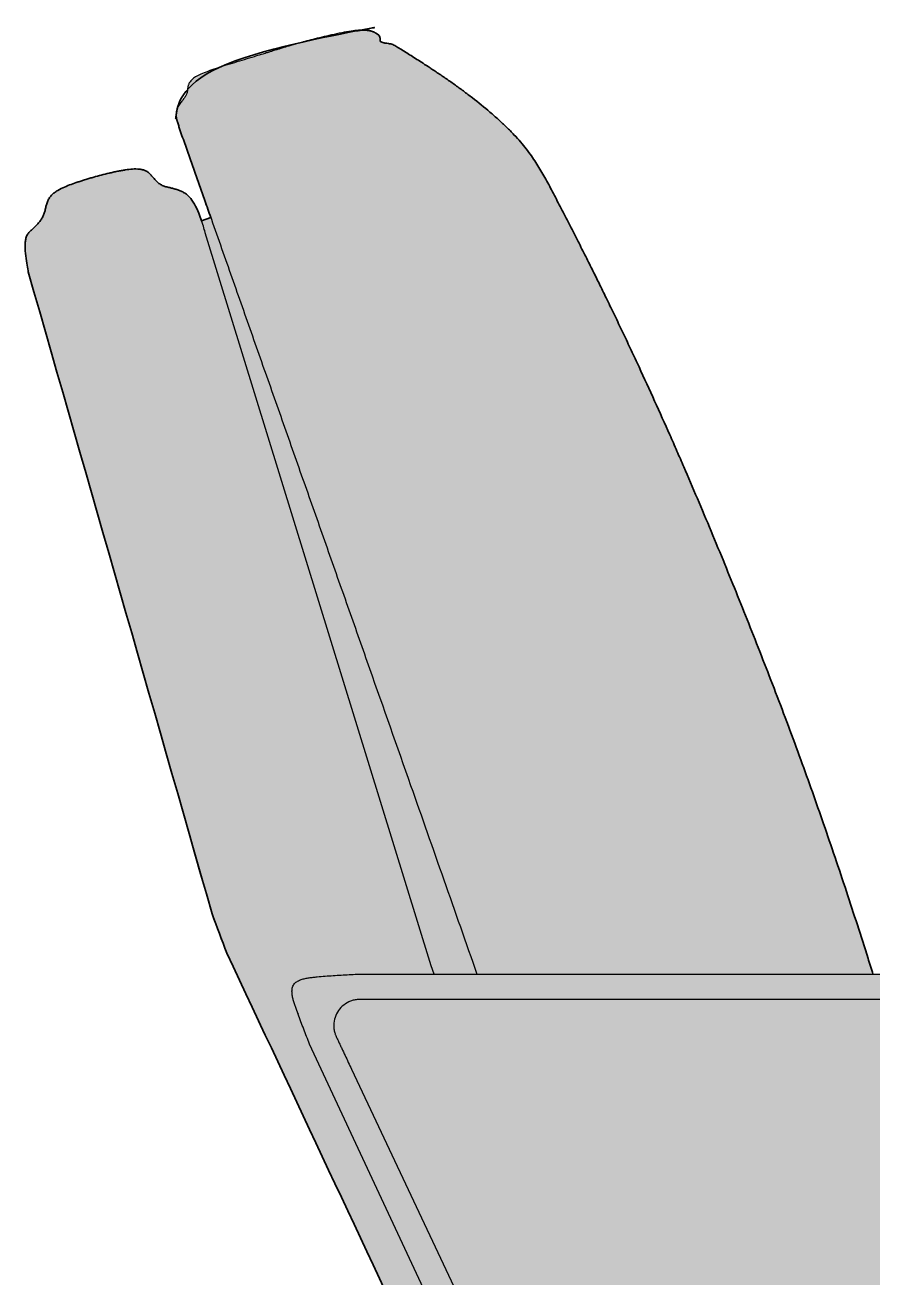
# Model space of a CAD drawing. Header units: millimetres. Extents: x 116 to 4038, y -1433 to 925.
# Drawn here: x 2658.8 to 2983.3, y 445.2 to 924.6 of the extents above; entities that cross this region are included whole.
import ezdxf

# ---------------------------------------------------------------- set-up
doc = ezdxf.new("R2010")
doc.units = ezdxf.units.MM
doc.layers.add('Blocks', color=7, linetype='Continuous')
doc.layers.add('Blocks$Fill', color=7, linetype='Continuous', true_color=0xffffff)
doc.layers.add('Blocks$Inner', color=7, linetype='Continuous', lineweight=25, true_color=0x007f00)
doc.layers.add('Blocks$Outline', color=7, linetype='Continuous', lineweight=35, true_color=0xff3f3f)

# ---------------------------------------------------------------- blocks, each defined once
blk = doc.blocks.new('PK31 Sofa Side')
at = {"layer": 'Blocks$Fill'}
h = blk.add_hatch(color=256, dxfattribs=at)
h.paths.add_polyline_path([(319.2386934999304, 595.6669508931373), (904.1425998634877, 595.6692780460871), (909.8245494033239, 595.5070360712023), (915.466729429711, 595.2980744897271), (918.2703417617398, 595.1222021605245), (919.6658707116218, 595.0016354314683), (921.0558822097615, 594.8504569791937), (922.4388692059639, 594.6607086556728), (923.1267775838318, 594.5483846569997), (923.8117078792691, 594.4227507501437), (924.4931356713168, 594.2823632534601), (925.1702028620055, 594.125033809449), (925.8419679341127, 593.9483878916458), (926.5074893704166, 593.7500509735868), (926.8680114434562, 593.6315876232736), (927.2255997947293, 593.5050175451476), (927.5794654035897, 593.3694173465238), (927.9288192493914, 593.2238636347174), (928.5037275392411, 592.9109003757306), (928.7704878042725, 592.7565005222082), (929.0239985984308, 592.6035071367166), (929.2646697585083, 592.4519341822934), (929.4929111212967, 592.301795621976), (929.7091325235884, 592.1531054188022), (929.9137438021753, 592.0058775358092), (930.1071547938494, 591.8601259360348), (930.2897753354029, 591.7158645825168), (930.4620152636276, 591.5731074382925), (930.6242844153159, 591.4318684663994), (930.7769926272595, 591.2921616298752), (930.9205497362507, 591.1540008917574), (931.0553655790814, 591.0174002150836), (931.1818499925437, 590.8823735628914), (931.3004128134296, 590.7489348982183), (931.4114638785311, 590.6170981841021), (931.5154130246405, 590.4868773835801), (931.6126700885495, 590.3582864596899), (931.7036449070505, 590.2313393754691), (931.7887473169352, 590.1060500939552), (931.8683871549958, 589.982432578186), (931.9429742580244, 589.860500791199), (932.012918462813, 589.7402686960315), (932.0786296061536, 589.6217502557215), (932.1989920556593, 589.3899101918232), (932.3073403008779, 589.1650923038047), (932.6025507974832, 588.5016123108587), (932.7752859991874, 588.0852096054427), (932.9277034257194, 587.6938574728792), (933.0623478615407, 587.3232132063283), (933.1817640911129, 586.9689340989503), (933.2884968988972, 586.6266774439055), (933.385091069355, 586.2921005343542), (933.4740913869479, 585.9608606634567), (933.6363491354662, 585.2968999042766), (933.7799260905531, 584.6294469817083), (933.906337732391, 583.9590324051076), (934.0170995411625, 583.2861866838298), (934.11372699705, 582.6114403272306), (934.1977355802364, 581.9353238446657), (934.3339580492363, 580.5811025390606), (934.436326564147, 579.2270901791438), (934.5091438390497, 577.8741475261853), (934.55514836255, 576.5224586787399), (934.4495960365384, 380.0564519278996), (942.2606998551273, 324.869748953919), (941.8082775280263, 324.805714255247), (917.2733428613428, 321.333102374585), (600.4768548871725, 276.4945379832352), (599.6167399618062, 187.7801344765176), (600.8650706352564, 176.8473167781049), (603.8489075905018, 169.0037379431888), (608.2796230766544, 161.8652343984722), (613.9921042851274, 155.7037076579581), (620.7771060192463, 150.7453754340386), (628.3809420623293, 147.1751413166057), (635.8068961692697, 145.2375719996053), (643.6882889667686, 144.6214916614408), (876.9066970560452, 138.2179502313957), (887.2164249933558, 136.7736367656908), (887.7664416514235, 136.6224588128389), (896.2778924684826, 133.4505609163025), (904.1037814861338, 128.8258506832062), (910.9935122207753, 122.893728306808), (916.7319521654281, 115.8379572690319), (921.1375642962812, 107.8800590476458), (924.070747571408, 99.27196606466896), (925.5240827560337, 88.42141463125881), (925.5271596381717, 88.30504490292515), (925.5279367519615, 22.88208120991476), (931.3522983487128, 22.88200540543767), (931.3522983487128, 0), (901.8361240323065, 0), (901.8361240323065, 22.88200540543767), (908.0462439965268, 22.88200010126457), (908.0454664409772, 88.0674790135381), (907.0210759937836, 95.39402942205197), (904.4290732516529, 102.3314192076796), (900.397323481171, 108.5354830120923), (895.1180787206031, 113.7160210140864), (889.3854449046848, 117.3612934463163), (883.6413310248754, 119.6219709419674), (875.4475949098487, 120.7698744221852), (643.3282908036417, 127.1432915701298), (633.4482835891104, 127.9093566545343), (623.8168614060414, 130.2590631539351), (614.6939810241092, 134.1290461644239), (606.3143180131156, 139.4185947864898), (598.8948279951583, 145.9914930359228), (592.6296103839995, 153.6778711410734), (587.6855515333809, 162.2752221749106), (583.7922142465613, 173.0250557037361), (583.6390218831875, 173.6150219215342), (582.1243426124638, 186.8813919391687), (582.1404470539928, 188.5422805846756), (541.3205043691269, 188.5568830584816), (541.3134861313301, 186.7477923044644), (538.561630557444, 169.3973094923422), (534.8566283233158, 160.0003601295466), (529.7099215418348, 151.3102835249738), (523.2514380212087, 143.5458007693087), (515.6427548889842, 136.9017086291715), (507.0813051823134, 131.549520244007), (497.7757567750014, 127.6197436100629), (487.966905518253, 125.2146969934256), (477.9086523636797, 124.394307646362), (163.7608462892749, 119.8942995086254), (156.9138908362147, 119.0503362077143), (150.2988164626513, 116.715136480605), (144.190136578407, 112.8766967439151), (139.090310901207, 107.772917767943), (135.2569928254743, 101.6620554372785), (132.882696282737, 94.8540396890603), (132.0845039182823, 87.70467027067207), (132.0836770027963, 22.88200540543767), (137.6287143643349, 22.88200540543767), (137.6287143643349, 0), (108.1125400479286, 0), (108.1125400479286, 22.88200540543767), (114.206162484661, 22.88202962491778), (114.206989398117, 87.70458827777475), (114.7599911232901, 95.15216336128651), (116.433985726464, 102.4949885439855), (119.8414954264517, 110.8017362520914), (124.6783901417002, 118.3657339292986), (130.7865532923388, 124.9415180862561), (137.9659745558311, 130.3173555303511), (145.9834308204081, 134.3227569621231), (154.5847174797236, 136.8333770988393), (163.4891202182916, 137.76971915373), (477.6523701545811, 142.2699553866405), (488.4718669844297, 143.537202773965), (496.5827155995357, 146.3173301576462), (504.0308868437642, 150.5649379115202), (510.5528359005402, 156.1293653877656), (515.9182970313923, 162.8128091272083), (519.9397538061603, 170.3800078047789), (522.476706696696, 178.5664782886161), (523.439096102491, 187.0800851923705), (523.7427978221313, 265.705662605309), (289.108423843801, 232.1101054313513), (281.8870876735668, 231.2483274914528), (278.2616841181011, 230.929205142669), (276.4447365681142, 230.8280961956076), (274.6251018503302, 230.7819776097419), (273.7144484847449, 230.7837456514414), (272.8039921491747, 230.8064719926954), (271.8945747880142, 230.8543631784515), (270.9870383456579, 230.9316257536575), (270.5335128057692, 230.9828074602421), (270.0764185994173, 231.044239084395), (269.6115063443394, 231.1177760600851), (269.1345266582725, 231.2052738212813), (268.6412301589538, 231.3085878019527), (268.1273674641203, 231.429573436068), (267.5886891915093, 231.5700861575963), (267.0209459588577, 231.7319814005065), (266.7218233764484, 231.8250551642382), (266.5633034851993, 231.8804578453885), (266.4807826979843, 231.9115459029545), (266.3956989910122, 231.9453375879124), (266.3077605952602, 231.9821672623108), (266.2166757417057, 232.0223692881981), (266.122152661326, 232.0662780276229), (266.0238995850984, 232.1142278426337), (265.9216247440003, 232.166553095279), (265.815036369009, 232.2235881476073), (265.5877519412561, 232.353125099507), (265.3397121496585, 232.5055135947208), (265.0685828420345, 232.683428529637), (264.772029866203, 232.8895448006434), (264.4477190699826, 233.1265373041283), (264.0933163011917, 233.3970809364798), (263.7064874076494, 233.7038505940859), (262.8262146375841, 234.4367675706144), (262.7449965557345, 234.5071229130563), (262.6448836637054, 234.5983365824467), (262.5080235203251, 234.7300970545309), (262.3165636844216, 234.9220928050542), (260.6476785921404, 236.686198106443), (259.7071120219178, 237.9753572746242), (259.28038706901, 238.591169306122), (258.2889450700307, 240.1227128327891), (257.3388073277691, 241.6810891415014), (255.5138803375562, 244.8445860089562), (253.2958378446056, 248.8549235603132), (252.9541327062616, 249.001272885158), (252.7403804150499, 249.0992437255133), (252.5289143437737, 249.2013705344488), (252.3198988003168, 249.3077585499228), (252.1134980925635, 249.4185130098935), (251.8054025434105, 249.5950129029703), (251.5034006745605, 249.7809569982003), (251.2071822287508, 249.9754854690484), (250.9164369487191, 250.1777384889796), (250.6307073634018, 250.3867950881551), (250.34894714653, 250.60148972352), (248.676616893253, 251.9391203380559), (248.1004710642375, 252.3742772792169), (247.8044883587615, 252.5846959218403), (247.5020084674034, 252.7889542420356), (247.1922335101555, 252.9860071685223), (246.8748460626912, 253.1747906562672), (246.549648814604, 253.3542359167991), (246.3840598558248, 253.4401227154629), (246.2164444554874, 253.5232741616468), (245.8751591487206, 253.6812829195233), (245.5262129528261, 253.8294249878794), (245.1701494001122, 253.9693094813498), (244.8075120228871, 254.1025455145694), (244.0640060942595, 254.3554286007627), (241.7084106793544, 255.1110163655321), (240.9109864780173, 255.3924521894159), (240.5160114884993, 255.5425230077745), (240.1249900652202, 255.6997476015677), (239.7390188272838, 255.8648148491628), (239.359194393794, 256.0384136289276), (238.9866133838547, 256.2212328192296), (238.6223724165696, 256.4139612984363), (238.2674951698357, 256.6171767131174), (238.0938012233346, 256.7227654480538), (237.922713556721, 256.8310117826508), (237.7543145414776, 256.9419184028557), (237.588686549087, 257.0554879946162), (237.4259119510318, 257.1717232438798), (237.2660731187947, 257.2906268365938), (237.1092127344977, 257.4122030591416), (236.9552147228209, 257.536462599649), (236.8039233190837, 257.6634177466777), (236.6551827586056, 257.7930807887893), (236.5088372767058, 257.9254640145456), (236.364731108704, 258.0605797125079), (236.0826136556716, 258.3390576792978), (235.8077231746367, 258.6284398836386), (235.5395080110193, 258.9279590639563), (235.2775554028121, 259.2366748446636), (235.021452588008, 259.5536468501729), (234.7707282595058, 259.8780329845252), (234.5246769298293, 260.2093842702755), (234.0435371366733, 260.891579504703), (233.5726756763675, 261.5972844560708), (233.1097539302929, 262.3229809675894), (232.2013940199141, 263.819705984516), (227.7992567754263, 271.5917043097143), (71.88901667297614, 603.7408642980154), (66.27905678402021, 618.6934600973909), (-4.122048575118242, 864.4509278297483), (-4.33628467888775, 865.5866849343269), (-4.8350914462324, 868.5632475702857), (-5.090715989065634, 870.4692719830819), (-5.19683237223828, 871.4656602245325), (-5.278781939301307, 872.4659595629432), (-5.329492087167681, 873.4512198117798), (-5.341165111224338, 873.932056197888), (-5.342708472243126, 874.4017088175933), (-5.333342028058352, 874.8581415444922), (-5.312189957202082, 875.3011375691548), (-5.278352518380821, 875.7309349113943), (-5.256395616829101, 875.9409584577975), (-5.230929970301073, 876.1477715910248), (-5.201838600743899, 876.35136849111), (-5.168986488540128, 876.551601048314), (-5.132234103681158, 876.7482855804542), (-5.09144191615839, 876.9412384053485), (-5.046470395963219, 877.1302758408144), (-4.997180013087045, 877.3152142046696), (-4.943431237521265, 877.4958698147318), (-4.88508453925728, 877.6720589888184), (-4.822035799735777, 877.8436310361219), (-4.754322546194642, 878.0105672313314), (-4.682017717321052, 878.172881840511), (-4.605194251802183, 878.3305891297248), (-4.523925088325212, 878.4837033650365), (-4.481646163192181, 878.558542545624), (-4.438283165577317, 878.6322388125101), (-4.393845212816515, 878.7047939489526), (-4.348341422245674, 878.7762097382096), (-4.301780911200689, 878.8464879635391), (-4.254172797017459, 878.9156304081989), (-4.155870383428867, 879.0505950652316), (-4.053607894412083, 879.1815178588195), (-3.947579197748306, 879.3088929151636), (-3.837978161218738, 879.4332143604655), (-3.725013582772609, 879.5550113815697), (-3.608953981031363, 879.6749534078936), (-3.36868350282142, 879.9120904364438), (-2.334233213312092, 880.8921738362455), (-1.249526922800113, 881.9560257412207), (-0.7153140200583952, 882.515674100857), (-0.4550253102543879, 882.8019012930529), (-0.2010740720482443, 883.0922064901072), (0.04520165629354707, 883.3863302286735), (0.2824886150985246, 883.6835472021985), (0.5094797393427091, 883.9830156433278), (0.7248679640021214, 884.283893784707), (0.9275466522764444, 884.5856835247603), (1.117210880259934, 884.8892614250278), (1.207129916741966, 885.0421022562791), (1.293756152270509, 885.1958477128289), (1.377076524885304, 885.3506503230917), (1.45707797262609, 885.5066626154828), (1.533772885755059, 885.6640323571827), (1.607275463424214, 885.8228882704361), (1.677725357008007, 885.9833543162536), (1.745262217880893, 886.1455544556454), (1.810025697417325, 886.3096126496223), (1.872155446991758, 886.4756528591947), (1.989072361752441, 886.814175169168), (2.097207707481466, 887.1616710942079), (2.198066366788987, 887.5169224251913), (2.841795915667161, 890.0918490168497), (2.947422243162232, 890.456903249351), (3.062090786363435, 890.8176059399293), (3.187599254904248, 891.1727075022985), (3.254972500763727, 891.3477700205049), (3.325683401028209, 891.5209795966889), (3.399910201359421, 891.6921959674519), (3.477831147419093, 891.8612788693954), (3.559624484868954, 892.0280880391208), (3.645468459370734, 892.1924832132295), (3.735541316586161, 892.354324128323), (3.830021302176966, 892.5134705210027), (3.929039781043865, 892.6698072992601), (4.03254059504357, 892.8233200566476), (4.140420705271782, 892.9740195581074), (4.2525770728242, 893.1219165685823), (4.368906658796526, 893.2670218530143), (4.48930642428446, 893.4093461763462), (4.613673330383703, 893.5489003035201), (4.741904338189954, 893.6856949994788), (4.873877093540619, 893.8197448479523), (5.009391981239853, 893.9510797078226), (5.14823007083352, 894.0797332567594), (5.290172431867481, 894.2057391724322), (5.435000133887595, 894.3291311325112), (5.582494246439724, 894.4499428146656), (5.73243583906973, 894.5682078965654), (5.884605981323472, 894.6839600558803), (6.194758701413871, 894.9080726570155), (6.511213505719233, 895.1226117373353), (6.832234001776126, 895.3279207556851), (7.156083797121118, 895.5243431709106), (7.481260163072065, 895.7122569112178), (7.807195026071835, 895.8921777822566), (8.460002604114445, 896.230242016572), (9.111831253042158, 896.5429380739427), (9.760005694648182, 896.8346681544543), (11.0412189431243, 897.3704797591203), (12.31488062417043, 897.8610973006419), (14.92678420322145, 898.7814778325778), (17.85903171901861, 899.7209526744966), (20.92775285935497, 900.6243713566064), (23.84364203653531, 901.4166129395365), (26.8148346293344, 902.1567330901589), (29.98737341228841, 902.8576870041991), (31.56249617815838, 903.1590310565655), (33.02763877245449, 903.4007251815755), (33.73233707011055, 903.5005098885321), (34.42517837040123, 903.5859060702281), (35.10865269187502, 903.6557864014687), (35.78525005308042, 903.7090235570591), (36.45669705488093, 903.7438441262145), (36.79012217527335, 903.7530267733708), (37.12166662740033, 903.7558903557904), (37.45106910031672, 903.7518093936312), (37.77806828307736, 903.7401584070516), (38.1024028647371, 903.7203119162098), (38.42381153435079, 903.6916444412636), (38.74190620796744, 903.6534993589639), (38.89943897709779, 903.6306305374947), (39.05579170961283, 903.6050954724309), (39.21083666189005, 903.5767926212369), (39.36444609030693, 903.5456204413769), (39.51649225124098, 903.5114773903147), (39.66684740106967, 903.4742619255146), (39.81542369656925, 903.4338698938857), (39.96229289611084, 903.3901867001184), (40.10756665846427, 903.343095138348), (40.2513566423994, 903.29247800271), (40.39377450668608, 903.2382180873399), (40.53493191009416, 903.1801981863732), (40.67494051139349, 903.1183010939454), (40.81391196935391, 903.0524096041918), (40.95192777486717, 902.9824181600716), (41.08894874731259, 902.9082677998395), (41.2249055381914, 902.8299112105731), (41.35972879900479, 902.747301079351), (41.493349181254, 902.660390093251), (41.62569733644025, 902.5691309393515), (41.75670391606475, 902.4734763047302), (41.8862995716287, 902.3733788764657), (42.01443291253125, 902.2688388793836), (42.14112437976299, 902.1600466893013), (42.26641237221248, 902.0472402197838), (42.39033528876826, 901.9306573843962), (42.51293152831885, 901.8105360967036), (42.6342394897528, 901.687114270271), (42.8731441738249, 901.4313206554458), (43.10766855904426, 901.16532414587), (44.28455168689425, 899.7756486322763), (44.53281428447371, 899.5023869890597), (44.78796969146911, 899.2350042874605), (45.05094335870159, 898.9751743407886), (45.18561507540732, 898.8485639232845), (45.32253890834042, 898.7243998670267), (45.46181150312668, 898.6028646650338), (45.60352950539188, 898.484140810325), (45.74778956076182, 898.3684107959189), (45.89468831486226, 898.2558571148344), (46.04430354164128, 898.1466498313196), (46.19663752833587, 898.0409092945401), (46.35167369050533, 897.9387434248912), (46.50939544370894, 897.8402601427678), (46.66978620350598, 897.7455673685649), (46.83282938545572, 897.6547730226775), (46.99850840511747, 897.567985025501), (47.16680667805049, 897.4853112974301), (47.33768628981013, 897.4068290476673), (47.51102400593597, 897.332492640644), (47.68667526196367, 897.2622257295984), (47.86449549342888, 897.1959519677694), (48.04426984268902, 897.1335416840053), (48.22550227938868, 897.0746519095944), (48.59007612097196, 896.9658487164251), (49.31652304870367, 896.774507705198), (51.41620056269315, 896.2666553430925), (52.09917623040428, 896.0798063623704), (52.77349327073532, 895.8731823072909), (53.10529506232314, 895.761454881042), (53.43298389472936, 895.6439846042447), (53.75639649187146, 895.5208389604379), (54.07536957766693, 895.3920854331616), (54.38975923816051, 895.2575699142646), (54.69949900790591, 895.1162519288364), (55.0045417835841, 894.9668694102759), (55.30484046187604, 894.8081602919822), (55.45319850730269, 894.7249142385218), (55.60036764016448, 894.6388655185472), (55.74635674807291, 894.549858632128), (55.89117471863945, 894.4577380793337), (56.03483043947558, 894.3623483602335), (56.17733279819277, 894.263533974897), (56.3186906824025, 894.1611394233937), (56.45891297971625, 894.0550092057929), (56.59801004041969, 893.9450045767849), (56.73599806549529, 893.831053809542), (56.87289471859966, 893.7131019318581), (57.00871766338946, 893.5910939715261), (57.14348456352133, 893.4649749563395), (57.27721308265192, 893.3346899140915), (57.40992088443787, 893.2001838725758), (57.5416256325358, 893.0614018595857), (57.67234056923395, 892.9183088133149), (57.80206125134688, 892.7709493135617), (58.0584843936015, 892.4636889144026), (58.31082414286862, 892.1401365836978), (58.55900958271717, 891.800808243037), (58.80296979671615, 891.4462198140097), (59.04263386843451, 891.0768872182059), (59.27793088144121, 890.6933263772148), (59.50878991930523, 890.2960532126264), (59.73511344848359, 889.8857843519589), (59.95669746698561, 889.4640392464466), (60.38472449555015, 888.5930009295405), (60.79102605217791, 887.6966995192131), (61.17375718404798, 886.7888962727695), (61.73718643479949, 885.3357645389499), (62.23257771416684, 883.940613151557), (65.74722311485675, 885.1755598142336), (53.70725464507632, 919.4843633625075), (53.22174955631152, 921.0099691937743), (52.97015916802775, 921.8848173732549), (52.91447608514063, 922.0441551087364), (52.86219937770088, 922.205184104723), (52.81338219559762, 922.3677972047407), (52.76807304579815, 922.5318843742255), (52.72631564619294, 922.697332944101), (52.68814879553902, 922.8640278655341), (52.65360626027485, 923.0318519746713), (52.62271667887291, 923.2006862660899), (52.59550348428279, 923.3704101736246), (52.57198484489906, 923.540901857189), (52.55217362436464, 923.7120384941489), (52.53607736039556, 923.8836965737959), (52.52369826268529, 924.055752193435), (52.51503322981954, 924.2280813546034), (52.5100738850069, 924.400560257942), (52.5034175094182, 924.7640032590245), (52.50689304615447, 925.1160354552145), (52.5032108037571, 925.2883073718046), (52.50367064446735, 925.3105378535577), (52.50474287560729, 925.3329910779594), (52.50584839187984, 925.3480907487353), (52.5072530724793, 925.3632865604286), (52.51084718519697, 925.393918777412), (52.51529973083623, 925.4247920705989), (52.5519807384999, 925.6398099361036), (52.59318482208619, 925.9343499401987), (52.61468667147589, 926.0525572410105), (52.64008618790071, 926.1711437179526), (52.66839071672294, 926.2895077718456), (52.71441661418199, 926.4655055446342), (52.76529322856845, 926.6394895767951), (52.80242816945393, 926.7543756744419), (52.84221133814226, 926.8683063660203), (52.8845626441332, 926.9811654504956), (52.92922564265756, 927.0927362326116), (52.97593269426376, 927.2028173219921), (53.02454773503965, 927.3113690420023), (53.07496759495792, 927.4183921444426), (53.12708910399127, 927.5238873811136), (53.23602438929399, 927.7302972643492), (53.35052823072935, 927.9306047061134), (53.46974497767266, 928.1248432743228), (53.59269781787415, 928.3131567509472), (53.71837964867775, 928.4957164714697), (53.84578336742743, 928.6726937713732), (54.1026118313909, 929.0114124427407), (55.34284543702961, 930.5576361970102), (55.56810457045, 930.857029497882), (55.78122262762383, 931.156870562817), (55.88258021339383, 931.3071726157305), (55.98012428303281, 931.4578429403664), (56.07359542085101, 931.6089669802939), (56.16273421115862, 931.760630179082), (56.2472790785511, 931.912885674783), (56.32695980876473, 932.0656573833835), (56.40150402782106, 932.2188369153537), (56.47063936174163, 932.3723158811639), (56.53411743060155, 932.5260616941466), (56.56368586484587, 932.6031145008931), (56.59178583069024, 932.6803449790837), (56.61840127692756, 932.7577964321738), (56.64351615235068, 932.8355121636191), (56.6671144057525, 932.913535476875), (56.68917998592588, 932.9919096753971), (56.70971560486762, 933.0707013254606), (56.72879902739027, 933.1500700446193), (56.76299539524416, 933.3112702117176), (56.79254131361932, 933.476973219681), (56.81820900664752, 933.6486421114994), (56.94977327022237, 934.833303051289), (56.98162869352666, 935.0565904316142), (57.0216642984257, 935.2870958065866), (57.0454386812835, 935.4049789686119), (57.07209275729561, 935.5243264292822), (57.10191126986669, 935.6448175620319), (57.13517896240137, 935.7661317402957), (57.17214153579648, 935.88793879092), (57.21288852091755, 936.0098703544002), (57.25747040612224, 936.1315485246437), (57.30593767976825, 936.252595395558), (57.35830274144314, 936.3726291103767), (57.41442563565397, 936.4912520096381), (57.47412831813767, 936.6080624832064), (57.53723274463118, 936.7226589209458), (57.6035414791862, 936.8346943117358), (57.67277951911346, 936.9440400405147), (57.7446524700385, 937.0506220912359), (57.81886593758682, 937.1543664478525), (57.89514852886772, 937.2552252583213), (57.97332085692575, 937.3532553266148), (58.05322653628922, 937.4485396207085), (58.13470918148644, 937.5411611085783), (58.21761240704575, 937.6312027581998), (58.30177982749547, 937.7187475375488), (58.38705505736391, 937.803878414601), (58.4732817111794, 937.8866783573321), (58.56032104546192, 937.967232806657), (58.6481048846981, 938.0456370952465), (58.82570394394461, 938.1963864126587), (59.00567462074524, 938.3397087544479), (59.18761264692633, 938.4763865654932), (59.37115161411896, 938.6071447873728), (59.55607655317333, 938.7324783484623), (59.74221035474439, 938.8528246738367), (59.92937590948713, 938.968621188571), (60.15370160732542, 939.1013382739663), (60.38864346529632, 939.2342163501519), (60.889414599728, 939.5004654968765), (61.42976718896615, 939.7673886727121), (62.00777910919474, 940.0350059216261), (62.62152823659773, 940.3033372875857), (63.26909244735907, 940.5724028145585), (64.65797762369273, 941.1128165274124), (66.15919900860729, 941.656409347898), (67.75808641627444, 942.2033513076133), (95.59758498998053, 950.7704678844725), (99.28467262969306, 951.844849085753), (104.7827927310726, 953.3397774430875), (108.205901333297, 954.1940669724281), (111.9504394675794, 955.0573241577804), (115.8597102731357, 955.8664824155762), (117.7292531744062, 956.2103906822156), (119.4456839764323, 956.4892392107652), (120.2258350126556, 956.5989482289656), (120.9526282537671, 956.6877908628944), (121.6291179619892, 956.7557165988017), (122.2583583995444, 956.8026749229373), (122.6262801791371, 956.8212891474273), (122.9793447306292, 956.832139132719), (124.219561935572, 956.8626487324418), (124.5298751248801, 956.8616292727934), (124.8403609062364, 956.8548452400929), (125.1510537980505, 956.8411437197303), (125.461988318732, 956.8193717970955), (125.8111149503123, 956.7840348432587), (125.9854416465649, 956.7617667073276), (126.1594148195075, 956.7363029475231), (126.3328876364265, 956.7075466754465), (126.505713264608, 956.6754010026991), (126.6777448713385, 956.6397690408826), (126.8488356239042, 956.600553901598), (127.0188386895913, 956.5576586964469), (127.1876072356862, 956.5109865370307), (127.3549944294751, 956.4604405349506), (127.5208534382444, 956.4059238018082), (127.6850374292803, 956.3473394492047), (127.8473995698691, 956.2845905887416), (128.0077930272971, 956.2175803320201), (128.1660709688507, 956.1462117906417), (128.2908114377664, 956.0860945043173), (128.4142007718016, 956.0233164698903), (128.5363290466151, 955.9580550705675), (128.6572863378656, 955.8904876895558), (128.8960482723122, 955.7491445152932), (129.1312071804109, 955.6007060127572), (129.5935983386431, 955.2882192854852), (130.0502246547185, 954.9643800329795), (130.0945661588286, 954.9132847552692), (130.1366938287583, 954.8621053250354), (130.1766476868792, 954.81088680638), (130.2144677555625, 954.759674263405), (130.3224976206838, 954.5464152123313), (130.3677528145041, 954.4508431414033), (130.407629076735, 954.3620922961306), (130.4424720780549, 954.2797498684511), (130.4726274891421, 954.2034030503016), (130.4984409806747, 954.1326390336199), (130.520258223331, 954.0670450103428), (130.5384248877892, 954.0062081724079), (130.5532866447276, 953.9497157117523), (130.5595862049639, 953.9229696203847), (130.5651891648245, 953.8971548203135), (130.5701387331443, 953.8722197105308), (130.5744781187581, 953.8481126900288), (130.5782505305006, 953.8247821577996), (130.5814991772066, 953.8021765128353), (130.5865980108483, 953.7589334806706), (130.5901202903613, 953.7179707854718), (130.5924116864241, 953.6788756191763), (130.5940170811356, 953.6287742350095), (130.5940728441297, 953.5792842413272), (130.5926030552837, 953.5284308582306), (130.5668186735186, 953.1622247973105), (130.5657744663806, 953.131603738314), (130.5652812668315, 953.1013913194922), (130.5654181389101, 953.0715694687477), (130.5662641466551, 953.042120113983), (130.5678983541052, 953.0130251831004), (130.570399825299, 952.9842666040022), (130.5720000693073, 952.9700079445031), (130.5738442402382, 952.9558274698808), (130.5759396830687, 952.9417237950904), (130.5782937427758, 952.9276955350871), (130.5809137643364, 952.913741304826), (130.5838070927276, 952.8998597192623), (130.5869810729262, 952.886049393351), (130.5904430499094, 952.8723089420472), (130.5942003686541, 952.8586369803061), (130.5982603741373, 952.8450321230828), (130.602630411336, 952.8314929853325), (130.6073178252271, 952.8180181820101), (130.6123299607876, 952.8046063280708), (130.6176741629945, 952.79125603847), (130.6233577768249, 952.7779659281625), (130.6293881472557, 952.7647346121037), (130.635771229159, 952.7515611557972), (130.642507416988, 952.7384464269439), (130.649595715091, 952.7253917437929), (130.6570351278163, 952.7123984245935), (130.6648246595121, 952.699467787595), (130.6729633145269, 952.686601151047), (130.6814500972088, 952.6737998331985), (130.6902840119062, 952.661065152299), (130.6994640629675, 952.6483984265976), (130.7089892547408, 952.6358009743441), (130.7188585915746, 952.6232741137874), (130.729071077817, 952.6108191631772), (130.7396257178165, 952.5984374407626), (130.7505215159213, 952.5861302647929), (130.7617574764797, 952.5738989535175), (130.7733326038399, 952.5617448251858), (130.7974963763596, 952.5376733903505), (130.8230048682665, 952.5139265062818), (130.8498501143472, 952.4905147189743), (130.8780241493881, 952.4674485744229), (130.9075190081756, 952.4447386186218), (130.9383267254962, 952.4223953975661), (130.9704393361362, 952.4004294572503), (131.003848874882, 952.378851343669), (131.0385466628883, 952.357670661007), (131.0745211667813, 952.3368932462089), (131.1117601395555, 952.3165239944092), (131.1502513342054, 952.2965678007424), (131.1899825037254, 952.2770295603434), (131.2309414011101, 952.2579141683466), (131.2731157793538, 952.2392265198866), (131.316493391451, 952.220971510098), (131.4068095947204, 952.1857819873824), (131.5017933625568, 952.152399762821), (131.6013483121351, 952.1208819993442), (131.7053780606305, 952.0912858598822), (131.8137582402865, 952.0636455265164), (131.926252543621, 952.0379032579328), (132.0425966782203, 952.0139783319687), (132.1625263516707, 951.9917900264609), (132.4117384315001, 951.9519867952431), (133.9765346962051, 951.7379572365713), (134.2218215498373, 951.6944930128153), (134.4579167903909, 951.6469912681778), (134.6837547142568, 951.5951039099309), (134.8987494147129, 951.5384873187784), (135.1042341725862, 951.4768157691492), (135.2039769098398, 951.4439839936122), (135.3020220655905, 951.4097680089035), (135.3985962745524, 951.3741276585056), (135.4939261714399, 951.3370227859014), (135.681723110704, 951.25832267733), (135.8670436753756, 951.173665577684), (136.0514822003031, 951.0831132107846), (136.2366330203348, 950.9867273004531), (136.6138858636266, 950.7769015478184), (137.0037417766476, 950.5456811255457), (150.4211242526153, 941.9509863488535), (155.5138574350572, 938.5419209864145), (158.9886515484368, 936.1120568202459), (162.4490737611999, 933.5915434265462), (165.8888332628491, 930.9784522872809), (169.3000239267985, 928.2731726583436), (172.6402866814745, 925.4949186217502), (175.8694251630844, 922.6576752068977), (178.9663812220254, 919.7573617405045), (180.4342112384738, 918.3048846912673), (181.8279144475876, 916.8691991400161), (183.1352711902964, 915.4625543922537), (184.3547080174389, 914.0866240944782), (185.4886997512053, 912.7397702928956), (186.5452680892811, 911.417684291543), (187.5338214482257, 910.1153897089148), (188.4637682445988, 908.8279101635059), (189.3442815424658, 907.5501471787668), (190.1835929959166, 906.2765138979719), (191.7705955759544, 903.7188006411354), (193.282983977727, 901.1147065662941), (194.7559165152331, 898.4465989965684), (212.3831017429972, 864.0560664733542), (229.6929942711911, 827.9802465166488), (252.017049241563, 777.6951047765197), (277.1472363832509, 715.9672339374883), (296.0376729190806, 665.4176091110519), (313.2700718792402, 614.4762615582044), (319.2378903858262, 595.6695244421135), (319.2386934998067, 595.6669508931227)], flags=0)
h.paths.add_polyline_path([(541.6297478145498, 268.2708086765633), (541.384676358859, 205.0984931836138), (582.300838588133, 205.083833881843), (582.9710034401214, 274.1994993459084)], flags=0)
at = {"layer": 'Blocks$Inner'}
for points in [[(62.23257771415956, 883.940613151557), (65.74722311485675, 885.1755598142336)], [(151.3098556917394, 595.6665343528293), (150.0843985294487, 598.8088314284396), (63.64168433503801, 879.3672181129514)], [(-4.122048575118242, 864.4509278297483), (66.27905678402021, 618.6934600973909), (71.88901667297614, 603.7408642980154), (227.7992567754263, 271.5917043097143)], [(121.7768466896596, 595.6661652531184), (512.9597232765736, 595.6677216496028), (904.1425998634877, 595.6692780460871)], [(909.8107561529832, 585.9720089478942), (814.340364222473, 585.9719849586545), (512.9597232765736, 585.9719849586545), (136.2339234366009, 585.9719849586545)], [(250.248862070519, 254.4589508976496), (103.5747287697377, 568.8885773624934)], [(119.655403420853, 559.2435856607626), (262.0349793826826, 256.9623019303108)]]:
    blk.add_lwpolyline(points, dxfattribs=at)
for points, knots in [([(122.9793447306292, 956.832139132719), (122.74844822257, 956.8274243910419), (121.7367486738876, 956.7865039431781), (119.5961161293235, 956.5447481988231), (115.9134275859033, 955.8977197449713), (111.9084351658748, 955.0632673147484), (108.1554685560768, 954.1931559427176), (103.5549752941079, 953.0402956843609), (98.96977053872979, 951.7682207734761), (95.35693737805559, 950.7015007540758), (93.18798988893104, 950.0485835170548), (91.86800798468903, 949.6471299333498), (90.7496686099621, 949.3054780691164), (89.4138699262985, 948.8953945181274), (87.78420446493692, 948.3928083484934), (86.12120509933447, 947.8787050982792), (84.21542215655063, 947.2891786955879), (81.73884286525572, 946.5245845637692), (78.5933665931152, 945.5604134687601), (74.82303851116012, 944.4252439054399), (69.93190845395293, 942.9321104586998), (64.35879136331641, 941.1043440696521), (61.09704273231182, 939.6760207894549), (59.92937590948713, 938.968621188571)], [8.399068737660699, 8.399068737660699, 8.399068737660699, 8.399068737660699, 8.399813823387822, 8.402217669541667, 8.404621515695514, 8.40702536184936, 8.409429208003207, 8.411833054157052, 8.416640746464743, 8.421448438772437, 8.42625613108013, 8.431063823387822, 8.435871515695514, 8.440679208003207, 8.443083054157052, 8.445486900310899, 8.447890746464743, 8.45029459261859, 8.455102284926284, 8.459909977233975, 8.464717669541667, 8.474333054157052, 8.483948438772437, 8.483948438772437, 8.483948438772437, 8.483948438772437]), ([(130.0502246547185, 954.9643800329795), (129.442670642653, 955.3986884863698), (128.0739128441419, 956.3771415469237), (125.5602331235787, 956.9212475695822), (123.8059107363442, 956.8606773697684), (122.9793447306292, 956.832139132719)], [0.9056485439445963, 0.9056485439445963, 0.9056485439445963, 0.9056485439445963, 3.129780153226245, 5.916392320887901, 8.399068737660699, 8.399068737660699, 8.399068737660699, 8.399068737660699]), ([(319.2378903858262, 595.6695244421135), (318.6102533598169, 597.6807640345796), (316.6417554887739, 603.9549980417796), (313.2855143897468, 614.4760264669167), (309.119054443705, 627.2478595522116), (304.7503446931369, 640.332291403116), (300.3190568452192, 653.2741428243171), (296.0539016891125, 665.4200269699504), (291.691373912814, 677.5514039621921), (286.8728150262032, 690.6109765492438), (281.9816099219024, 703.5261247360904), (277.1583673036585, 715.978238941927), (272.2683391629689, 728.3643231211317), (267.4478203349863, 740.4037150984659), (262.5385989906645, 752.4910128042975), (257.3176210060992, 765.1367789650394), (251.9824202418531, 777.8169649357442), (247.7095646035305, 787.7744857818761), (244.215793662639, 795.792386599147), (240.5640141628392, 804.0800743415311), (235.6908709210911, 814.9531607999525), (230.6848844045089, 825.8663922947162), (226.7080167012391, 834.3906012594671), (223.7336960898829, 840.6939533303084), (220.7856754009335, 846.870506633597), (217.8234992083962, 853.0025647740404), (215.0367579762169, 858.7001972466533), (212.3936633844132, 864.0442739294376), (209.6871989441133, 869.4591058757214), (206.7510661535198, 875.269849777309), (203.6683453331789, 881.3069535791001), (200.6322000984146, 887.1971448272816), (197.6685096954461, 892.9369692568725), (194.7626231619142, 898.4972912527737), (191.8164967482953, 903.7534597114427), (188.5949633006312, 908.8016737482685), (185.2543768140822, 913.139700855143), (181.8872531268426, 916.8480759945232), (179.0058782858832, 919.7560962220159), (175.8875210617771, 922.6717095604399), (171.584944240094, 926.4469191833341), (167.0387462499275, 930.1237509359053), (162.4524577911507, 933.6070629281749), (158.9924372673631, 936.1264299126051), (156.0901582362421, 938.1540369378345), (153.7808000264631, 939.7232104886207), (152.0283209363843, 940.8939499321277), (150.3889960340675, 941.9735810170969), (148.4602552460274, 943.2323317844421), (146.347195047354, 944.5987759181589), (144.058173993144, 946.0644711804634), (141.8563935122438, 947.4647743988025), (139.6999913967666, 948.8293137105939), (137.7741484262588, 950.069338289235), (136.4723822106316, 950.8851341951231), (135.5047813966157, 951.3530726922909), (134.7139494350486, 951.6077271268296), (133.7419491487308, 951.7866422599764), (132.8378128319964, 951.8911870652519), (132.1536696945041, 951.9873742976779), (131.6937022843849, 952.0860090946953), (131.3037895317393, 952.216304482834), (130.8855367392389, 952.4273678851314), (130.6322711969551, 952.6894229967729), (130.5603056622858, 952.9808716206753), (130.566896489363, 953.2198279885633), (130.5935715067026, 953.4884071703855), (130.5986327466599, 953.7943604944448), (130.5355367105803, 954.149466423376), (130.2144677555625, 954.759674263405)], [0.2986235152382564, 0.2986235152382564, 0.2986235152382564, 0.2986235152382564, 0.3076923076923077, 0.3269230769230769, 0.3461538461538461, 0.3653846153846154, 0.3846153846153846, 0.4038461538461539, 0.4230769230769231, 0.4423076923076923, 0.4615384615384616, 0.4807692307692308, 0.5, 0.5192307692307692, 0.5384615384615384, 0.5576923076923077, 0.5769230769230769, 0.5961538461538461, 0.6057692307692308, 0.6153846153846154, 0.6346153846153846, 0.6538461538461539, 0.6634615384615385, 0.6730769230769231, 0.6826923076923077, 0.6923076923076923, 0.7019230769230769, 0.7115384615384615, 0.721153846153846, 0.7307692307692307, 0.7403846153846154, 0.75, 0.7596153846153846, 0.7692307692307693, 0.778846153846154, 0.7884615384615385, 0.7980769230769231, 0.8028846153846154, 0.8076923076923077, 0.8125, 0.8173076923076923, 0.8269230769230769, 0.8317307692307692, 0.8365384615384615, 0.8413461538461537, 0.84375, 0.8461538461538461, 0.8485576923076923, 0.8509615384615385, 0.8557692307692308, 0.8605769230769231, 0.8653846153846154, 0.8701923076923077, 0.875, 0.8798076923076923, 0.8822115384615384, 0.8846153846153846, 0.8870192307692307, 0.8894230769230769, 0.890625, 0.891826923076923, 0.893028846153846, 0.8942307692307692, 0.8966346153846153, 0.8978365384615383, 0.8990384615384615, 0.9002403846153846, 0.9014423076923077, 0.9050480769230769, 0.9050480769230769, 0.9050480769230769, 0.9050480769230769]), ([(59.92937590948713, 938.968621188571), (59.67921271631349, 938.8170646315411), (59.18344443037495, 938.4920187944663), (58.46480130077543, 937.9106566650153), (57.90833407812897, 937.3062966853904), (57.52863621197321, 936.7296339768509), (57.29544200830424, 936.2552866100159), (57.12522183341935, 935.7647919564333), (56.97791863209568, 935.1215173558885), (56.89758762042766, 934.3888211136364), (56.82649167655472, 933.628831639915), (56.70569971323857, 932.9877049956995), (56.48578938604624, 932.37180642967), (56.07137542201963, 931.5546839535818), (55.3696874389716, 930.5582649556454), (54.53378944621363, 929.5587021645333), (53.84387727332069, 928.6871233317361), (53.33787970829144, 927.946861844961), (53.01529988549009, 927.3185086050653), (52.84046985422901, 926.8690040217189), (52.75067605671939, 926.6019094248768), (52.67654026600212, 926.3297729112674), (52.61189833404205, 926.052236696356), (52.57322098839359, 925.8162717800733), (52.54782133982371, 925.5829772910947), (52.49552973743266, 925.3495954214304), (52.50909719299671, 925.157608417212), (52.5044151041584, 924.9712672398309), (52.50171792262699, 924.776378602488), (52.50612183692283, 924.6365978477988), (52.50880663030694, 924.5730655952648)], [8.483948438772437, 8.483948438772437, 8.483948438772437, 8.483948438772437, 8.484925001272437, 8.485901563772437, 8.486878126272437, 8.487366407522437, 8.487854688772437, 8.488342970022437, 8.488831251272437, 8.489807813772437, 8.490784376272437, 8.491760938772437, 8.492737501272437, 8.493714063772437, 8.495667188772437, 8.497620313772437, 8.498596876272437, 8.499573438772437, 8.500550001272437, 8.500794141897437, 8.501038282522437, 8.501404493459937, 8.501648634084937, 8.501892774709937, 8.502136915334937, 8.502381055959937, 8.502564161428687, 8.502747266897437, 8.502991407522437, 8.503196643503566, 8.503196643503566, 8.503196643503566, 8.503196643503566]), ([(52.97015916802775, 921.8848173732549), (52.97857389593264, 921.8536856373539), (53.05916143464128, 921.5579234490287), (53.29564442040282, 920.7480806623353), (53.70441248251882, 919.4807443350728), (54.38117868236441, 917.4819584309298), (55.24702348464052, 915.0102515525214), (56.28878811345203, 912.0602294625423), (57.32791655142501, 909.1221375910245), (58.36106413334346, 906.193641396545), (59.7313161070706, 902.3002160760079), (61.43263151289284, 897.4580612693244), (64.13897372728388, 889.7526702111354), (67.46536065442342, 880.2850080766802), (71.386447657198, 869.1334418508632), (75.28138791008678, 858.0630137613334), (79.19863431656995, 846.9338020509749), (83.1450231961062, 835.7265021087078), (88.39901643011399, 820.8115356793569), (94.97226281898475, 802.159234594641), (102.8574608476993, 779.7801680914126), (110.7426793275808, 757.3999136400962), (118.6293783256842, 735.0204669638188), (129.1417309271856, 705.1799211421749), (145.4929032566943, 658.7365723222028), (159.1861961987815, 619.7425029172446), (167.6169021958704, 595.6667439432931)], [11.27689014841834, 11.27689014841834, 11.27689014841834, 11.27689014841834, 11.27700477652802, 11.27798133902802, 11.27993446402802, 11.28188758902802, 11.28579383902802, 11.28970008902802, 11.29360633902802, 11.29751258902802, 11.30141883902802, 11.30923133902802, 11.31704383902802, 11.33266883902802, 11.34829383902802, 11.36391883902802, 11.37954383902802, 11.39516883902802, 11.41079383902802, 11.44204383902802, 11.47329383902802, 11.50454383902802, 11.53579383902802, 11.56704383902802, 11.62954383902802, 11.73032911964953, 11.73032911964953, 11.73032911964953, 11.73032911964953]), ([(63.64168433503801, 879.3672181129514), (63.60214690782595, 879.5082619133609), (63.359679757712, 880.3804771373398), (62.51953224449244, 883.1650782041834), (61.24153152426152, 886.7828711495968), (59.55688476275827, 890.4368148340436), (57.91253824424348, 892.7779597973276), (56.47093110541755, 894.096514976758), (55.31761699709023, 894.8363967355399), (54.0876436774779, 895.4068598329759), (52.78402575899963, 895.8886765315256), (51.41721291093563, 896.2775278846675), (50.04432597341656, 896.6011439883587), (48.8345922800363, 896.884338994656), (47.85909706416714, 897.1855071612226), (46.92678928239184, 897.5702337801631), (45.86551130839507, 898.2200296338706), (44.76703977840225, 899.2147495441022), (43.79414772681048, 900.3309979144833), (42.88565704263601, 901.458913167924), (41.9020891455948, 902.4212733464956), (40.82378380475711, 903.096266704888), (39.68624745150009, 903.5081174591032), (38.01433191038086, 903.7864075293473), (35.79694856433343, 903.7564115593123), (33.52107266202074, 903.4894755780115), (31.58559581285954, 903.1698371924431), (29.99539036778151, 902.8652715880016), (28.35708318974503, 902.5151984807453), (26.2893858524767, 902.0389900424198), (23.83263081900077, 901.4240935668786), (21.43093187319755, 900.7717939546274), (19.44105504250911, 900.199066238114), (17.85174816392828, 899.722327946889), (16.30614261588926, 899.2373380213103), (14.45144213513413, 898.6286990446679), (12.30807075266785, 897.8771859801054), (9.776884322724072, 896.8788382258499), (7.583169157391239, 895.8260314069921), (5.863170043514401, 894.7104053349758), (4.701786334961071, 893.7150141063903), (3.781110645781155, 892.5437082363351), (3.15389889497601, 891.1909760742856), (2.728889303740289, 889.7286324803135), (2.391028455531341, 888.2366509767307), (2.01269663736457, 886.7890669171466), (1.492619165524957, 885.4921323696908), (0.7592945362921455, 884.2823792969866), (-0.1805895266807056, 883.0817131506046), (-1.243380861858896, 881.9440070412384), (-2.159770612546708, 881.0560121166782), (-2.866436364980473, 880.3868982904678), (-3.374669307959266, 879.9114011687052), (-3.846987420110963, 879.4400396533747), (-4.404670831841941, 878.7569552896603), (-4.935617368129897, 877.721660249168), (-5.269556238439691, 876.1816986384802), (-5.371737499917799, 874.4381747430598), (-5.275746960491233, 871.8217488121009), (-4.841318945509556, 868.4027804199432), (-4.282640331868606, 865.2628212514101), (-4.124765310851217, 864.4649698707217), (-4.122048575118242, 864.4509278297483)], [4.372799455646262, 4.372799455646262, 4.372799455646262, 4.372799455646262, 4.400577233424039, 4.428355011201817, 4.456132788979595, 4.483910566757372, 4.511688344535151, 4.525577233424039, 4.539466122312929, 4.553355011201817, 4.567243900090706, 4.581132788979595, 4.595021677868484, 4.608910566757372, 4.615855011201817, 4.622799455646262, 4.636688344535151, 4.650577233424039, 4.664466122312929, 4.678355011201817, 4.692243900090706, 4.706132788979595, 4.720021677868484, 4.733910566757372, 4.76168834453515, 4.789466122312929, 4.803355011201817, 4.817243900090706, 4.831132788979595, 4.845021677868484, 4.872799455646262, 4.900577233424039, 4.914466122312929, 4.928355011201817, 4.942243900090706, 4.956132788979595, 4.983910566757373, 5.01168834453515, 5.039466122312929, 5.053355011201817, 5.067243900090706, 5.081132788979595, 5.095021677868484, 5.108910566757373, 5.122799455646262, 5.13668834453515, 5.150577233424039, 5.164466122312929, 5.178355011201817, 5.192243900090706, 5.206132788979595, 5.213077233424039, 5.220021677868484, 5.226966122312929, 5.233910566757372, 5.247799455646262, 5.26168834453515, 5.275577233424039, 5.289466122312929, 5.317243900090706, 5.345021677868484, 5.372799455646262, 5.372799455646262, 5.372799455646262, 5.372799455646262]), ([(103.5747287697377, 568.8885773624934), (102.8210967903869, 570.7862217324582), (101.6981133575464, 573.6363740414236), (100.2315282600975, 577.4507813862001), (99.15663401634811, 580.3216741464857), (98.2951183972691, 582.727668252759), (97.65597269819409, 584.670168154873), (97.22113486906164, 586.1409824896109), (96.94729371819994, 587.3920092776825), (96.85493279351067, 588.4120400818065), (96.82173967784911, 589.4332649537246), (96.93098268902395, 590.4625390677247), (97.3338019094881, 591.4103208540473), (97.77999805509171, 592.0401070739317), (98.34736266348773, 592.5621743395313), (98.99613895739458, 592.9760743656225), (99.68820956108539, 593.3096874567855), (100.4047105865975, 593.5859778155136), (101.1341039008621, 593.8261327708024), (102.1284349093112, 594.0718077199126), (103.3913386105924, 594.2816915934382), (104.9151017152035, 594.472744872648), (106.9522234890537, 594.6827468718111), (109.5036524993411, 594.8962588431023), (112.5685832143427, 595.1172550331103), (116.6590811209608, 595.3787674969353), (119.7293518025399, 595.5544355415477), (121.7768466896596, 595.6661652531184)], [13.63882370569091, 13.63882370569091, 13.63882370569091, 13.63882370569091, 13.76382370569091, 13.82632370569091, 13.88882370569091, 13.95132370569091, 13.98257370569091, 14.01382370569091, 14.04507370569091, 14.06069870569091, 14.07632370569091, 14.10757370569091, 14.12319870569091, 14.13882370569091, 14.15444870569091, 14.17007370569091, 14.18569870569091, 14.20132370569091, 14.21694870569091, 14.23257370569091, 14.26382370569091, 14.29507370569091, 14.32632370569091, 14.38882370569091, 14.45132370569091, 14.51382370569091, 14.63882370569091, 14.63882370569091, 14.63882370569091, 14.63882370569091]), ([(136.2339234366009, 585.9719849586545), (135.2412301513396, 585.9719852713752), (133.2568049750771, 585.9722149610752), (130.2829663795055, 585.9722041120403), (127.8070305715519, 585.9710639725963), (125.8276370477543, 585.9710572525219), (124.591080353166, 585.9717103365401), (123.7257860097816, 585.9727623975486), (123.2314327433487, 585.9725083138037), (122.8607112866157, 585.9724965414061), (122.4900780758835, 585.9692172562936), (121.9964978598073, 585.9420764010574), (121.3819322438576, 585.8760529592982), (120.6527405389279, 585.7415443319042), (119.6966880025138, 585.4909308286151), (118.0795786360977, 584.8688187930384), (116.0065825801794, 583.482348821999), (114.1143064494681, 581.1676450438972), (112.9792254195127, 578.404534168134), (112.7451093875716, 575.9292189876141), (112.9633172091926, 574.2173373159749), (113.1950552447161, 573.2616357334482), (113.3829871556227, 572.6765359687561), (113.5582544414865, 572.2175009769271), (113.7035943654992, 571.8789085755125), (113.8607888315528, 571.5456666631508), (114.174814082784, 570.8797322764585), (114.6453914446975, 569.8800262177247), (115.2726223799764, 568.5481943668565), (116.1087773933687, 566.7735063827131), (117.5705349121345, 563.669747487962), (118.8220010469886, 561.0129541679344), (119.655403420853, 559.2435856607626)], [3, 3, 3, 3, 3.0625, 3.125, 3.1875, 3.21875, 3.25, 3.265625, 3.2734375, 3.28125, 3.2890625, 3.296875, 3.3125, 3.328125, 3.34375, 3.375, 3.4375, 3.5, 3.5625, 3.625, 3.65625, 3.671875, 3.6875, 3.6953125, 3.703125, 3.7109375, 3.71875, 3.75, 3.78125, 3.8125, 3.875, 4, 4, 4, 4])]:
    blk.add_open_spline(points, degree=3, knots=knots, dxfattribs=at)
for points, degree in [([(130.2144677555625, 954.759674263405), (130.1654457358891, 954.8279336417618), (130.1108403373728, 954.8963291262044), (130.0502246547185, 954.9643800329795)], 3), ([(319.2386934998067, 595.6669508931227), (319.2378903858262, 595.6695244421135)], 1), ([(98.8355577510738, 581.2264915576379), (98.94390339386882, 580.9255325515114), (99.05317691922392, 580.6249181356834), (99.16321008920931, 580.3246076935902)], 3)]:
    blk.add_open_spline(points, degree=degree, dxfattribs=at)
blk.add_rational_spline([(52.50880663030694, 924.5730655952648), (52.50415231267034, 923.1719959305881), (52.97015916802775, 921.8848173732549)], [1, 0.9848340105862888, 1], degree=2, dxfattribs=at)
at = {"layer": 'Blocks$Outline'}
blk.add_lwpolyline([(62.23257771415956, 883.940613151557), (65.74722311485675, 885.1755598142336)], dxfattribs=at)
blk.add_rational_spline([(52.97015916802775, 921.8848173732549), (52.66107451811995, 922.7385540279438), (52.50571959816051, 923.6437892942575), (52.50880663030694, 924.5730655952648), (52.50612183692283, 924.6365978477988), (52.50171792262699, 924.776378602488), (52.5044151041584, 924.9712672398309), (52.50909719299671, 925.157608417212), (52.49552973743266, 925.3495954214304), (52.54782133982371, 925.5829772910947), (52.57322098839359, 925.8162717800733), (52.61189833404205, 926.052236696356), (52.67654026600212, 926.3297729112674), (52.75067605671939, 926.6019094248768), (52.84046985422901, 926.8690040217189), (53.01529988549009, 927.3185086050653), (53.33787970829144, 927.946861844961), (53.84387727332069, 928.6871233317361), (54.53378944621363, 929.5587021645333), (55.3696874389716, 930.5582649556454), (56.07137542201963, 931.5546839535818), (56.48578938604624, 932.37180642967), (56.70569971323857, 932.9877049956995), (56.82649167655472, 933.628831639915), (56.89758762042766, 934.3888211136364), (56.97791863209568, 935.1215173558885), (57.12522183341935, 935.7647919564333), (57.29544200830424, 936.2552866100159), (57.52863621197321, 936.7296339768509), (57.90833407812897, 937.3062966853904), (58.46480130077543, 937.9106566650153), (59.18344443037495, 938.4920187944663), (59.67921271631349, 938.8170646315411), (59.92937590948713, 938.968621188571), (61.09704273231182, 939.6760207894549), (64.35879136331641, 941.1043440696521), (69.93190845395293, 942.9321104586998), (74.82303851116012, 944.4252439054399), (78.5933665931152, 945.5604134687601), (81.73884286525572, 946.5245845637692), (84.21542215655063, 947.2891786955879), (86.12120509933447, 947.8787050982792), (87.78420446493692, 948.3928083484934), (89.4138699262985, 948.8953945181274), (90.7496686099621, 949.3054780691164), (91.86800798468903, 949.6471299333498), (93.18798988893104, 950.0485835170548), (95.35693737805559, 950.7015007540758), (98.96977053872979, 951.7682207734761), (103.5549752941079, 953.0402956843609), (108.1554685560768, 954.1931559427176), (111.9084351658748, 955.0632673147484), (115.9134275859033, 955.8977197449713), (119.5961161293235, 956.5447481988231), (121.7367486738876, 956.7865039431781), (122.74844822257, 956.8274243910419), (122.9793447306292, 956.832139132719), (123.8059107363442, 956.8606773697684), (125.5602331235787, 956.9212475695822), (128.0739128441419, 956.3771415469237), (129.442670642653, 955.3986884863698), (130.0502246547185, 954.9643800329795), (130.1108403373728, 954.8963291262044), (130.1654457358891, 954.8279336417618), (130.2144677555625, 954.759674263405)], [1, 0.9898893403908593, 0.9898893403908593, 1, 1, 1, 1, 1, 1, 1, 1, 1, 1, 1, 1, 1, 1, 1, 1, 1, 1, 1, 1, 1, 1, 1, 1, 1, 1, 1, 1, 1, 1, 1, 1, 1, 1, 1, 1, 1, 1, 1, 1, 1, 1, 1, 1, 1, 1, 1, 1, 1, 1, 1, 1, 1, 1, 1, 1, 1, 1, 1, 1, 1, 1], degree=3, knots=[-10.27628436580416, -10.27628436580416, -10.27628436580416, -10.27628436580416, -7.502590860889379, -7.502590860889379, -7.502590860889379, -7.50238562490825, -7.50214148428325, -7.5019583788145, -7.50177527334575, -7.50153113272075, -7.50128699209575, -7.50104285147075, -7.50079871084575, -7.50043249990825, -7.50018835928325, -7.49994421865825, -7.49896765615825, -7.49799109365825, -7.49701453115825, -7.49506140615825, -7.49310828115825, -7.49213171865825, -7.49115515615825, -7.49017859365825, -7.48920203115825, -7.48822546865825, -7.48773718740825, -7.48724890615825, -7.48676062490825, -7.48627234365825, -7.48529578115825, -7.48431921865825, -7.48334265615825, -7.48334265615825, -7.48334265615825, -7.473727271542865, -7.464111886927481, -7.459304194619788, -7.454496502312097, -7.449688810004404, -7.447284963850557, -7.444881117696712, -7.442477271542865, -7.440073425389019, -7.435265733081327, -7.430458040773635, -7.425650348465942, -7.42084265615825, -7.416034963850557, -7.411227271542865, -7.408823425389019, -7.406419579235173, -7.404015733081327, -7.401611886927481, -7.399208040773635, -7.398462955046512, -7.398462955046512, -7.398462955046512, -4.915786538273714, -2.129174370612058, 0.09495723866958986, 0.09495723866958986, 0.09495723866958986, 0.09555770569110929, 0.09555770569110929, 0.09555770569110929, 0.09555770569110929], dxfattribs=at)
for points, knots in [([(130.2144677555625, 954.759674263405), (130.5355367105803, 954.149466423376), (130.5986327466599, 953.7943604944448), (130.5935715067026, 953.4884071703855), (130.566896489363, 953.2198279885633), (130.5603056622858, 952.9808716206753), (130.6322711969551, 952.6894229967729), (130.8855367392389, 952.4273678851314), (131.3037895317393, 952.216304482834), (131.6937022843849, 952.0860090946953), (132.1536696945041, 951.9873742976779), (132.8378128319964, 951.8911870652519), (133.7419491487308, 951.7866422599764), (134.7139494350486, 951.6077271268296), (135.5047813966157, 951.3530726922909), (136.4723822106316, 950.8851341951231), (137.7741484262588, 950.069338289235), (139.6999913967666, 948.8293137105939), (141.8563935122438, 947.4647743988025), (144.058173993144, 946.0644711804634), (146.347195047354, 944.5987759181589), (148.4602552460274, 943.2323317844421), (150.3889960340675, 941.9735810170969), (152.0283209363843, 940.8939499321277), (153.7808000264631, 939.7232104886207), (156.0901582362421, 938.1540369378345), (158.9924372673631, 936.1264299126051), (162.4524577911507, 933.6070629281749), (167.0387462499275, 930.1237509359053), (171.584944240094, 926.4469191833341), (175.8875210617771, 922.6717095604399), (179.0058782858832, 919.7560962220159), (181.8872531268426, 916.8480759945232), (185.2543768140822, 913.139700855143), (188.5949633006312, 908.8016737482685), (191.8164967482953, 903.7534597114427), (194.7626231619142, 898.4972912527737), (197.6685096954461, 892.9369692568725), (200.6322000984146, 887.1971448272816), (203.6683453331789, 881.3069535791001), (206.7510661535198, 875.269849777309), (209.6871989441133, 869.4591058757214), (212.3936633844132, 864.0442739294376), (215.0367579762169, 858.7001972466533), (217.8234992083962, 853.0025647740404), (220.7856754009335, 846.870506633597), (223.7336960898829, 840.6939533303084), (226.7080167012391, 834.3906012594671), (230.6848844045089, 825.8663922947162), (235.6908709210911, 814.9531607999525), (240.5640141628392, 804.0800743415311), (244.215793662639, 795.792386599147), (247.7095646035305, 787.7744857818761), (251.9824202418531, 777.8169649357442), (257.3176210060992, 765.1367789650394), (262.5385989906645, 752.4910128042975), (267.4478203349863, 740.4037150984659), (272.2683391629689, 728.3643231211317), (277.1583673036585, 715.978238941927), (281.9816099219024, 703.5261247360904), (286.8728150262032, 690.6109765492438), (291.691373912814, 677.5514039621921), (296.0539016891125, 665.4200269699504), (300.3190568452192, 653.2741428243171), (304.7503446931369, 640.332291403116), (309.119054443705, 627.2478595522116), (313.2855143897468, 614.4760264669167), (316.6417554887739, 603.9549980417796), (318.6102533598169, 597.6807640345796), (319.2378903858262, 595.6695244421135), (319.2381580904839, 595.6686665924499), (319.2384257951489, 595.6678087427863), (319.2386934998067, 595.6669508931227)], [-0.9050480769230769, -0.9050480769230769, -0.9050480769230769, -0.9050480769230769, -0.9014423076923077, -0.9002403846153846, -0.8990384615384615, -0.8978365384615383, -0.8966346153846153, -0.8942307692307692, -0.893028846153846, -0.891826923076923, -0.890625, -0.8894230769230769, -0.8870192307692307, -0.8846153846153846, -0.8822115384615384, -0.8798076923076923, -0.875, -0.8701923076923077, -0.8653846153846154, -0.8605769230769231, -0.8557692307692308, -0.8509615384615385, -0.8485576923076923, -0.8461538461538461, -0.84375, -0.8413461538461537, -0.8365384615384615, -0.8317307692307692, -0.8269230769230769, -0.8173076923076923, -0.8125, -0.8076923076923077, -0.8028846153846154, -0.7980769230769231, -0.7884615384615385, -0.778846153846154, -0.7692307692307693, -0.7596153846153846, -0.75, -0.7403846153846154, -0.7307692307692307, -0.721153846153846, -0.7115384615384615, -0.7019230769230769, -0.6923076923076923, -0.6826923076923077, -0.6730769230769231, -0.6634615384615385, -0.6538461538461539, -0.6346153846153846, -0.6153846153846154, -0.6057692307692308, -0.5961538461538461, -0.5769230769230769, -0.5576923076923077, -0.5384615384615384, -0.5192307692307692, -0.5, -0.4807692307692308, -0.4615384615384616, -0.4423076923076923, -0.4230769230769231, -0.4038461538461539, -0.3846153846153846, -0.3653846153846154, -0.3461538461538461, -0.3269230769230769, -0.3076923076923077, -0.2986235152382564, -0.2986235152382564, -0.2986235152382564, -0.2986138450072863, -0.2986138450072863, -0.2986138450072863, -0.2986138450072863]), ([(65.74722311486403, 885.1755598142336), (64.98885070846154, 887.3338798242039), (63.55767173196364, 891.4077303779486), (61.43263151289284, 897.4580612693244), (59.7313161070706, 902.3002160760079), (58.36106413334346, 906.193641396545), (57.32791655142501, 909.1221375910245), (56.28878811345203, 912.0602294625423), (55.24702348464052, 915.0102515525214), (54.38117868236441, 917.4819584309298), (53.70441248251882, 919.4807443350728), (53.29564442040282, 920.7480806623353), (53.05916143464128, 921.5579234490287), (52.97857389593264, 921.8536856373539), (52.97015916802775, 921.8848173732549)], [0.9285872654544902, 0.9285872654544902, 0.9285872654544902, 0.9285872654544902, 0.9375, 0.9453125, 0.953125, 0.95703125, 0.9609375, 0.96484375, 0.96875, 0.97265625, 0.974609375, 0.9765625, 0.9775390625, 0.9776536906096748, 0.9776536906096748, 0.9776536906096748, 0.9776536906096748]), ([(253.2958378446128, 248.8549235603132), (253.1810552820898, 248.9020251262409), (253.0671535680958, 248.9508082322136), (252.9541327062616, 249.001272885158), (252.6676785304153, 249.1291767990042), (251.9606384986328, 249.4784363565122), (250.9026691926774, 250.1594325621845), (249.791523995882, 251.0376650850812), (248.6865987708516, 251.9472252417909), (247.5217822802297, 252.8081559760903), (246.2383229126499, 253.5538763060613), (244.8235928020949, 254.115983769545), (243.3123780162932, 254.5974617031752), (241.1713950464109, 255.2641136429156), (239.0516507622015, 256.0935540732753), (237.2338796542535, 257.2621358563483), (236.0637121105392, 258.3095180751261), (235.0069538376192, 259.534137918934), (233.7139328101694, 261.3230358272558), (232.1928925704779, 263.795680530573), (229.8272397824621, 267.9441156874236), (228.3819142385255, 270.5498473079933), (227.7992567754263, 271.5917043097143), (175.8291767412738, 382.3080909724813), (123.8590967071214, 493.0244776352483), (71.88901667297614, 603.7408642980154), (70.01903004332416, 608.7250628978072), (68.14904341367219, 613.7092614975991), (66.27905678402021, 618.6934600973909), (42.81202166430739, 700.6126160081767), (19.34498654459458, 782.5317719189625), (-4.122048575118242, 864.4509278297483), (-4.124765310851217, 864.4649698707217), (-4.282640331868606, 865.2628212514101), (-4.841318945509556, 868.4027804199432), (-5.275746960491233, 871.8217488121009), (-5.371737499917799, 874.4381747430598), (-5.269556238439691, 876.1816986384802), (-4.935617368129897, 877.721660249168), (-4.404670831841941, 878.7569552896603), (-3.846987420110963, 879.4400396533747), (-3.374669307959266, 879.9114011687052), (-2.866436364980473, 880.3868982904678), (-2.159770612546708, 881.0560121166782), (-1.243380861858896, 881.9440070412384), (-0.1805895266807056, 883.0817131506046), (0.7592945362921455, 884.2823792969866), (1.492619165524957, 885.4921323696908), (2.01269663736457, 886.7890669171466), (2.391028455531341, 888.2366509767307), (2.728889303740289, 889.7286324803135), (3.15389889497601, 891.1909760742856), (3.781110645781155, 892.5437082363351), (4.701786334961071, 893.7150141063903), (5.863170043514401, 894.7104053349758), (7.583169157391239, 895.8260314069921), (9.776884322724072, 896.8788382258499), (12.30807075266785, 897.8771859801054), (14.45144213513413, 898.6286990446679), (16.30614261588926, 899.2373380213103), (17.85174816392828, 899.722327946889), (19.44105504250911, 900.199066238114), (21.43093187319755, 900.7717939546274), (23.83263081900077, 901.4240935668786), (26.2893858524767, 902.0389900424198), (28.35708318974503, 902.5151984807453), (29.99539036778151, 902.8652715880016), (31.58559581285954, 903.1698371924431), (33.52107266202074, 903.4894755780115), (35.79694856433343, 903.7564115593123), (38.01433191038086, 903.7864075293473), (39.68624745150009, 903.5081174591032), (40.82378380475711, 903.096266704888), (41.9020891455948, 902.4212733464956), (42.88565704263601, 901.458913167924), (43.79414772681048, 900.3309979144833), (44.76703977840225, 899.2147495441022), (45.86551130839507, 898.2200296338706), (46.92678928239184, 897.5702337801631), (47.85909706416714, 897.1855071612226), (48.8345922800363, 896.884338994656), (50.04432597341656, 896.6011439883587), (51.41721291093563, 896.2775278846675), (52.78402575899963, 895.8886765315256), (54.0876436774779, 895.4068598329759), (55.31761699709023, 894.8363967355399), (56.47093110541755, 894.096514976758), (57.91253824424348, 892.7779597973276), (59.55688476275827, 890.4368148340436), (61.13243532519846, 887.0194972344616), (61.9254496133799, 884.8398065876681), (62.23257771416684, 883.940613151557)], [-23.66145487582503, -23.66145487582503, -23.66145487582503, -23.66145487582503, -23.65784491151034, -23.65784491151034, -23.65784491151034, -23.64869536747193, -23.63480647858304, -23.62091758969415, -23.60702870080526, -23.59313981191637, -23.57925092302748, -23.56536203413859, -23.5514731452497, -23.53758425636082, -23.50980647858304, -23.49591758969415, -23.48202870080526, -23.46813981191637, -23.45425092302748, -23.4264731452497, -23.39869536747193, -23.34313981191637, -23.34313981191637, -23.34313981191637, -22.34313981191637, -22.34313981191637, -22.34313981191637, -6.372799455646262, -6.372799455646262, -6.372799455646262, -5.372799455646262, -5.372799455646262, -5.372799455646262, -5.345021677868484, -5.317243900090706, -5.289466122312929, -5.275577233424039, -5.26168834453515, -5.247799455646262, -5.233910566757372, -5.226966122312929, -5.220021677868484, -5.213077233424039, -5.206132788979595, -5.192243900090706, -5.178355011201817, -5.164466122312929, -5.150577233424039, -5.13668834453515, -5.122799455646262, -5.108910566757373, -5.095021677868484, -5.081132788979595, -5.067243900090706, -5.053355011201817, -5.039466122312929, -5.01168834453515, -4.983910566757373, -4.956132788979595, -4.942243900090706, -4.928355011201817, -4.914466122312929, -4.900577233424039, -4.872799455646262, -4.845021677868484, -4.831132788979595, -4.817243900090706, -4.803355011201817, -4.789466122312929, -4.76168834453515, -4.733910566757372, -4.720021677868484, -4.706132788979595, -4.692243900090706, -4.678355011201817, -4.664466122312929, -4.650577233424039, -4.636688344535151, -4.622799455646262, -4.615855011201817, -4.608910566757372, -4.595021677868484, -4.581132788979595, -4.567243900090706, -4.553355011201817, -4.539466122312929, -4.525577233424039, -4.511688344535151, -4.483910566757372, -4.456132788979595, -4.433751602421635, -4.433751602421635, -4.433751602421635, -4.433751602421635])]:
    blk.add_open_spline(points, degree=3, knots=knots, dxfattribs=at)

msp = doc.modelspace()

# ---------------------------------------------------------------- block references
at = {"layer": 'Blocks'}
msp.add_blockref('PK31 Sofa Side', (2664.107212289215, -34.21626728924457), dxfattribs=at)

doc.saveas('drawing.dxf')
